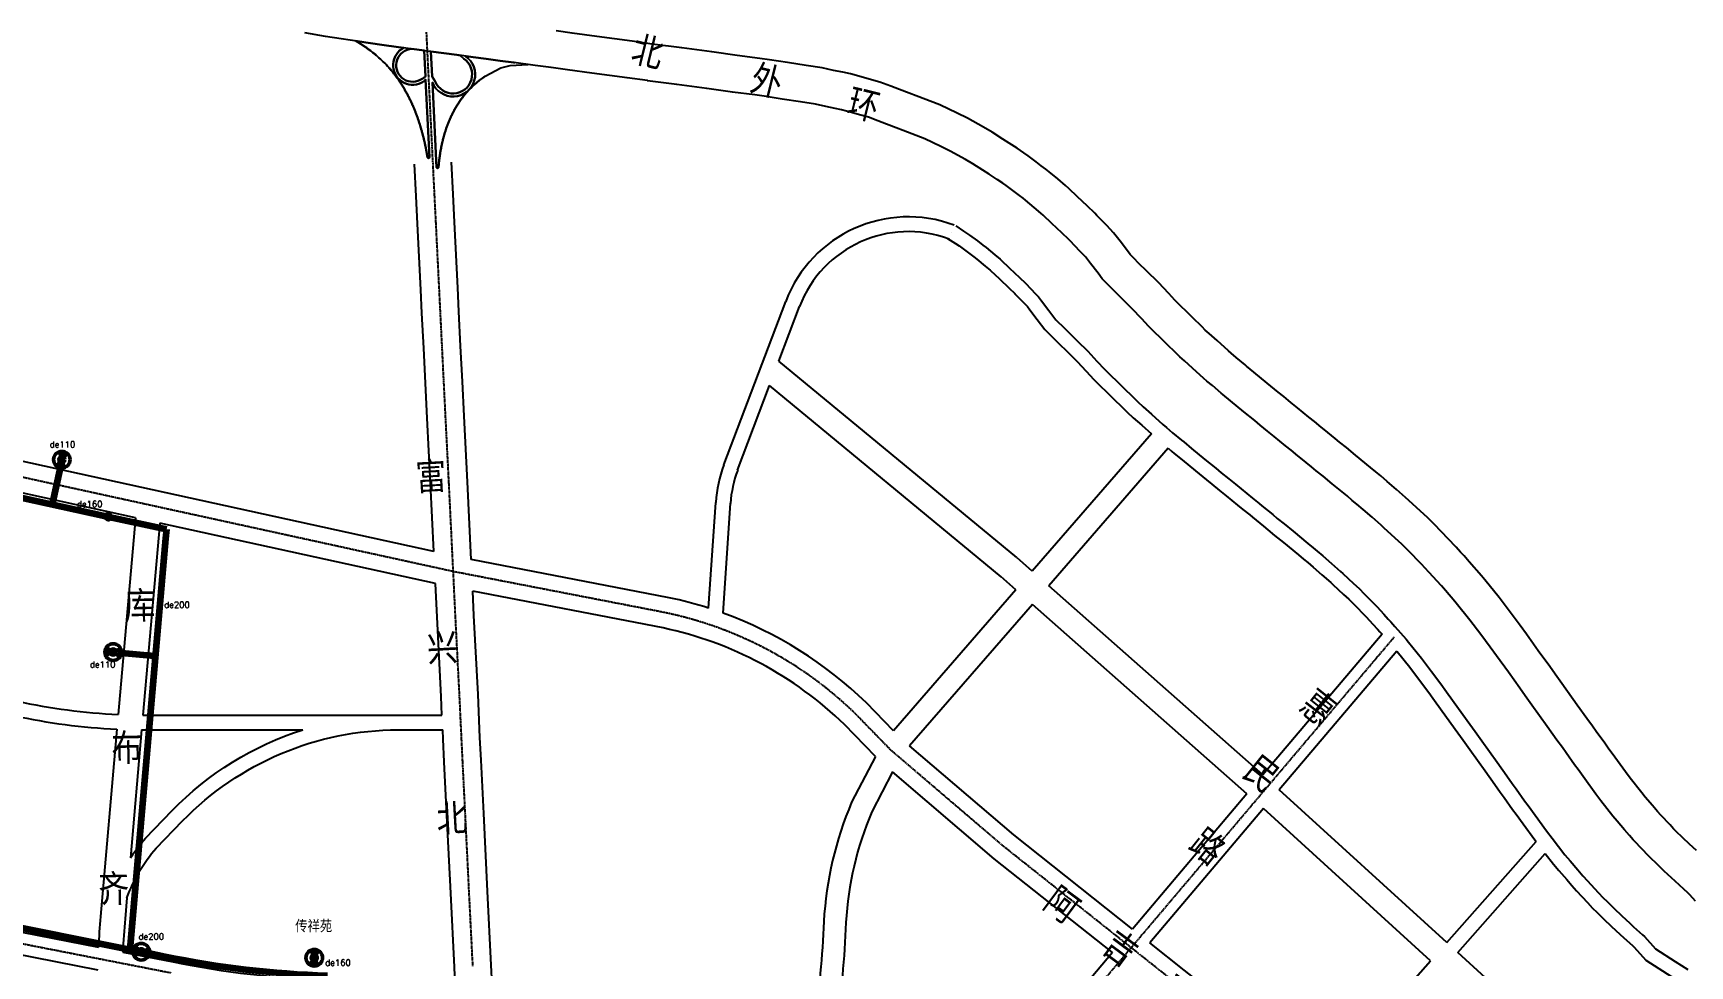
# Model space of a CAD drawing. Header units: millimetres. Extents: x 429861 to 37403537, y 4398138 to 8816131.
# Drawn here: x 442730 to 445420, y 4406975 to 4408490 of the extents above; entities that cross this region are included whole.
import ezdxf

# ---------------------------------------------------------------- set-up
doc = ezdxf.new("R2010")
doc.units = ezdxf.units.MM
doc.linetypes.add('CENTER', pattern=[2, 1.25, -0.25, 0.25, -0.25])
for name, color, linetype in [('中心线', 55, 'CENTER'), ('路名', 21, 'Continuous'), ('路网', 253, 'Continuous')]:
    doc.layers.add(name, color=color, linetype=linetype)
for name, color, linetype, lineweight in [('燃气周边建筑', 211, 'Continuous', 30), ('燃气标注(管)', 111, 'Continuous', 30), ('燃气标注(阀)', 2, 'Continuous', 30), ('燃气管(PE)', 5, 'Continuous', 100), ('燃气阀门(PE)', 6, 'Continuous', 50)]:
    doc.layers.add(name, color=color, linetype=linetype, lineweight=lineweight)
doc.styles.add('HZ', font='rs.shx', dxfattribs={"width": 0.8, "bigfont": 'hztxt.shx'})

# ---------------------------------------------------------------- blocks, each defined once
blk = doc.blocks.new('阀门PE')
at = {"layer": '燃气阀门(PE)'}
for p, q in [((-4.9, -2.8), (-4.9, 2.8)), ((-4.9, -2.8), (4.9, 2.8)), ((-4.9, 2.8), (4.9, -2.8)), ((4.9, 2.8), (4.9, -2.8))]:
    blk.add_line(p, q, dxfattribs=at)
for radius in [6.74, 2.47]:
    blk.add_circle((0, 0), radius, dxfattribs=at)

msp = doc.modelspace()

# ---------------------------------------------------------------- linework, layer by layer
at = {"layer": '中心线'}
for p, q in [((443379.6, 4408278.5), (443369.1, 4408491)), ((443382.2, 4408226.6), (443379.6, 4408278.5)), ((443384.5, 4408181.4), (443382.2, 4408226.6)), ((443389.8, 4408074.3), (443384.5, 4408181.4)), ((443391.7, 4408036.3), (443389.8, 4408074.3)), ((443394.5, 4407979.8), (443391.7, 4408036.3)), ((443397.3, 4407922.6), (443394.5, 4407979.8)), ((443400.1, 4407866.2), (443397.3, 4407922.6)), ((443405.5, 4407759.8), (443400.1, 4407866.2)), ((443412.5, 4407615.4), (442592.2, 4407794.9)), ((443412.5, 4407615.4), (442592.2, 4407794.9)), ((443412.5, 4407616.6), (443405.5, 4407759.8)), ((443416.1, 4407542.7), (443412.5, 4407616.6)), ((443758.2, 4407548.4), (443412.5, 4407615.4)), ((443422.7, 4407414.2), (443416.1, 4407542.7)), ((444940.2, 4407509.2), (444274.1, 4406722.8)), ((443426, 4407344.6), (443422.7, 4407414.2)), ((444123.4, 4407325.1), (444065.5, 4407384.6)), ((443427.8, 4407307.9), (443426, 4407344.6)), ((444306.8, 4407168.6), (444123.4, 4407325.1)), ((443432.1, 4407221.2), (443427.8, 4407307.9)), ((443438.3, 4407095.1), (443432.1, 4407221.2)), ((444583.8, 4406948.7), (444306.8, 4407168.6)), ((443444.3, 4406974.9), (443438.3, 4407095.1)), ((442459, 4407061.1), (442954.1, 4406964.2))]:
    msp.add_line(p, q, dxfattribs=at)
msp.add_arc((443628.5, 4406935), 626.9, 45.8073, 78.0633, dxfattribs=at)
at = {"layer": '燃气管(PE)'}
for p, q in [((442774.1, 4407784), (442761.2, 4407724.7)), ((442683.1, 4407741.7), (442848.6, 4407705.6)), ((442853.4, 4407704.5), (442946.8, 4407684.1)), ((442945.4, 4407669.2), (442887.4, 4407002)), ((442946.8, 4407684.1), (442945.4, 4407669.2)), ((442873.7, 4407483.6), (442927.5, 4407478.5)), ((442496.2, 4407080.1), (442892.8, 4407000.9)), ((442919.2, 4406995.7), (442944.3, 4406990.7))]:
    msp.add_line(p, q, dxfattribs=at)
msp.add_lwpolyline([(442848.6, 4407705.6), (442852.5, 4407701.6), (442854, 4407706.9)], close=True, dxfattribs=at)
msp.add_arc((443256.1, 4408510.5), 1551.5, 258.404, 268.2364, dxfattribs=at)
at = {"layer": '路名'}
msp.add_lwpolyline([(443464.4, 4408419.6), (443489.7, 4408433.1), (443504.9, 4408437.2), (443533.4, 4408438.6)], dxfattribs=at)
at = {"layer": '路网'}
for p, q in [((444221.7, 4408166.4), (444221.7, 4408166.4)), ((444221.7, 4408166.4), (444221.7, 4408166.4)), ((444221.7, 4408166.4), (444221.7, 4408166.4)), ((444221.7, 4408166.4), (444221.7, 4408166.4)), ((443851.8, 4407788.6), (443952.3, 4408054.1)), ((443941.1, 4407956.8), (443974.7, 4408045.6)), ((444327.6, 4407638), (443941.1, 4407956.8)), ((443874.2, 4407780.1), (443926.2, 4407917.3)), ((444302.1, 4407607.1), (443926.2, 4407917.3)), ((443827, 4407556), (443838.6, 4407727.8)), ((443850.5, 4407548), (443862.5, 4407726.2)), ((442896.5, 4407702.7), (442868.5, 4407383.5)), ((442935.9, 4407694.1), (442908.6, 4407382.5)), ((444352.3, 4407616.1), (444328.1, 4407637.5)), ((444326.1, 4407585.9), (444301.6, 4407607.5)), ((444727, 4407285.3), (444379.3, 4407592.3)), ((444701.1, 4407254.8), (444353, 4407562.1)), ((444920.5, 4407513.8), (444727, 4407285.3)), ((444944.3, 4407486.2), (444753.7, 4407261.1)), ((442913.7, 4407382.5), (443394.2, 4407382.5)), ((442866.4, 4407359.6), (442839.8, 4407055.4)), ((442906.5, 4407358.5), (442888.3, 4407150.5)), ((443323, 4407358.5), (443395.3, 4407358.5)), ((445025.5, 4407013.3), (444753.7, 4407261.1)), ((444701.1, 4407254.8), (444515.1, 4407035.1)), ((444727.8, 4407230.6), (444543.3, 4407012.7)), ((444999, 4406983.4), (444727.8, 4407230.6)), ((445025.5, 4407013.3), (445170.6, 4407177.1)), ((445043.3, 4406997.1), (445185.5, 4407157.7)), ((442882.6, 4407085.8), (442879.6, 4407051.9)), ((444482.7, 4406997), (444267.2, 4406742.5)), ((445291.5, 4406770.9), (445043.3, 4406997.1)), ((444826.9, 4406789.1), (444999, 4406983.4))]:
    msp.add_line(p, q, dxfattribs=at)
at = {"layer": '路网', "ltscale": 3, "flags": 128}
for points in [[(445429.5, 4407080.2), (445420.1, 4407090.5), (445417.1, 4407093.8), (445410.6, 4407099.7), (445396.4, 4407112.7), (445390.3, 4407118.2), (445378.3, 4407129.2), (445366.9, 4407140.4), (445355.8, 4407151.2), (445351, 4407155.9), (445344.2, 4407163.2), (445328.3, 4407180.1), (445322.4, 4407186.9), (445314.3, 4407196.3), (445302.1, 4407210.5), (445295.3, 4407218.6), (445275.9, 4407243.4), (445267.7, 4407254.2), (445249.7, 4407278.7), (445238.7, 4407294, -0.000244), (445238.7, 4407294), (445233.2, 4407301.7), (445219.3, 4407321), (445213.2, 4407329.6), (445204.4, 4407341.9), (445188.7, 4407363.9), (445163.8, 4407398.8), (445153, 4407413.9), (445144.1, 4407426.3), (445125.6, 4407451.9), (445106.4, 4407478.5), (445096.2, 4407492.6), (445080.7, 4407513.3, -0.000086), (445080.7, 4407513.3), (445063.2, 4407536.6), (445040.9, 4407564), (445035.9, 4407570), (445016.8, 4407592), (445009.3, 4407600.6), (445004.1, 4407606.3), (444996.6, 4407614.3), (444984.6, 4407627.3), (444962.8, 4407649.5), (444952.6, 4407659.8), (444942, 4407669.6), (444923.6, 4407686.5), (444919.1, 4407690.5), (444904.2, 4407703.5), (444889.7, 4407716.3), (444879.7, 4407724.8), (444872.2, 4407731), (444863.6, 4407738.2), (444839.4, 4407758.1), (444824.7, 4407770.2), (444813.7, 4407779.2), (444806.2, 4407785.3), (444788.7, 4407799.6), (444784, 4407803.4), (444772.8, 4407812.5), (444763.9, 4407819.7), (444745.3, 4407834.8), (444734.7, 4407843.4), (444722.8, 4407853.1, -0.000111), (444722.8, 4407853.1), (444713.8, 4407860.5), (444696.1, 4407875), (444674.5, 4407892.7), (444662.2, 4407902.7), (444659.4, 4407905.1), (444645, 4407917.3), (444636.2, 4407924.7), (444631.2, 4407929.1), (444612.7, 4407945.6), (444599.5, 4407957.3), (444592.2, 4407964), (444586.3, 4407969.8), (444570.5, 4407985.3), (444541.3, 4408014), (444530.4, 4408025.6), (444514.3, 4408042.7), (444495.8, 4408061.1), (444483.6, 4408073.3), (444475.2, 4408081.6), (444466.3, 4408090.4), (444459.3, 4408099.6), (444447.3, 4408115.3), (444439, 4408126.2), (444430, 4408135.6), (444414.1, 4408152.3), (444412, 4408154.5), (444400.5, 4408165.4), (444384.6, 4408180.5), (444370.4, 4408194), (444366.7, 4408197.5), (444355.6, 4408206.7), (444341.7, 4408218.3), (444337.7, 4408221.6), (444331.6, 4408226), (444323, 4408232.4), (444310.3, 4408241.9), (444304.6, 4408246.1), (444295.4, 4408252.1), (444282.6, 4408260.4), (444272.2, 4408267.1), (444256.3, 4408277.4), (444244.1, 4408284.2), (444219.3, 4408298.1), (444204.2, 4408305.5), (444178.4, 4408318.1), (444143, 4408331.5), (444131.5, 4408335.9), (444115.7, 4408341.9), (444101.6, 4408347.2), (444086.6, 4408352.9), (444071.9, 4408356.9), (444059.1, 4408360.5), (444043, 4408364.9), (444032.3, 4408367.2), (444017.5, 4408370.4), (444000.4, 4408374.1), (443976.3, 4408377.9), (443946.4, 4408382.5), (443917.1, 4408387), (443901.9, 4408389.1), (443865.6, 4408393.9, -0.000049), (443865.6, 4408393.9), (443824.2, 4408399.4, -0.00024), (443824.2, 4408399.4), (443775.4, 4408405.9), (443727.7, 4408412.3, -0.000152), (443727.6, 4408412.4), (443695.1, 4408416.7), (443637.6, 4408424.6), (443597.7, 4408430), (443571.5, 4408433.5), (443545.4, 4408437), (443510.9, 4408441.6), (443488.8, 4408444.5), (443465.9, 4408447.6, -0.000073), (443465.9, 4408447.6), (443444.6, 4408450.5), (443418.2, 4408454.1), (443367.1, 4408461), (443331.5, 4408465.8), (443304.1, 4408469.6), (443270.5, 4408474.4), (443205.3, 4408484.2), (443171.5, 4408490.1)], [(445430.8, 4407162.6), (445419.5, 4407172.8), (445408.8, 4407183.3), (445397.7, 4407194.2), (445393.9, 4407197.9), (445388, 4407204.2), (445372.9, 4407220.2), (445367.8, 4407226.1), (445359.7, 4407235.5), (445347.8, 4407249.4), (445342, 4407256.3), (445323.5, 4407280), (445315.8, 4407290.2), (445298.2, 4407314), (445287.4, 4407329), (445282, 4407336.6), (445268.1, 4407356), (445262, 4407364.5), (445253.2, 4407376.8), (445237.5, 4407398.8), (445212.6, 4407433.7), (445201.8, 4407448.8), (445192.8, 4407461.4, 0.000247), (445192.7, 4407461.4), (445174.2, 4407487), (445155, 4407513.7), (445144.6, 4407528.1), (445128.7, 4407549.3), (445110.5, 4407573.5), (445087.3, 4407601.9), (445081.8, 4407608.7), (445062, 4407631.4), (445054, 4407640.7), (445048.1, 4407647), (445040.7, 4407655), (445028, 4407668.7), (445005.5, 4407691.6), (444994.3, 4407703), (444982.7, 4407713.7), (444963.9, 4407731), (444958.8, 4407735.5), (444943.8, 4407748.7), (444929, 4407761.6), (444918.3, 4407770.7), (444910.4, 4407777.3), (444901.8, 4407784.4), (444877.6, 4407804.4), (444862.6, 4407816.7), (444851.6, 4407825.7), (444844.2, 4407831.7), (444826.6, 4407846.1), (444821.8, 4407850), (444810.6, 4407859.1), (444801.7, 4407866.3), (444783.1, 4407881.4), (444772.6, 4407889.9), (444760.8, 4407899.5), (444751.8, 4407906.9), (444734.1, 4407921.4), (444712.5, 4407939.1), (444700.6, 4407948.9), (444698, 4407951), (444683.7, 4407963.1), (444675.5, 4407970.1), (444671.1, 4407974), (444652.6, 4407990.5), (444639.7, 4408001.9), (444633.5, 4408007.5), (444628.3, 4408012.6), (444612.5, 4408028.1), (444584.2, 4408056), (444574.1, 4408066.7), (444557.3, 4408084.5), (444538.1, 4408103.6), (444525.8, 4408115.8), (444517.5, 4408124.1), (444511.6, 4408130), (444507, 4408136), (444495.1, 4408151.7), (444484.7, 4408165.3), (444473.4, 4408177.1), (444457.5, 4408193.7), (444454.4, 4408197), (444441.8, 4408208.9), (444425.9, 4408224), (444411.7, 4408237.5), (444406.6, 4408242.3), (444394, 4408252.8), (444380, 4408264.4), (444374.6, 4408268.9), (444367.2, 4408274.3), (444358.9, 4408280.5), (444346.1, 4408290.1), (444338.9, 4408295.4), (444328, 4408302.5), (444315.2, 4408310.8), (444304.8, 4408317.5), (444287.3, 4408328.8), (444273.4, 4408336.6), (444247.2, 4408351.3), (444230.6, 4408359.4), (444202.3, 4408373.2), (444164.3, 4408387.6), (444152.8, 4408392), (444136.9, 4408398), (444122.9, 4408403.3), (444105.3, 4408410), (444087.9, 4408414.8), (444075, 4408418.3, 0.000191), (444075, 4408418.3), (444057.2, 4408423.2), (444044.9, 4408425.9), (444030.1, 4408429.1), (444011.4, 4408433.1), (443985.6, 4408437.2), (443955.4, 4408441.8), (443925.8, 4408446.3), (443910, 4408448.5), (443873.6, 4408453.4), (443832.1, 4408458.9), (443783.4, 4408465.4), (443735.6, 4408471.8), (443703.2, 4408476.2), (443645.6, 4408484), (443605.7, 4408489.4, 0.000028), (443605.7, 4408489.4), (443579.5, 4408493)]]:
    msp.add_lwpolyline(points, format="xyb", dxfattribs=at)
at = {"layer": '路网', "flags": 128}
for points in [[(443253.6, 4408476.9), (443270.5, 4408474.4), (443304.1, 4408469.6), (443331.5, 4408465.8), (443332.4, 4408465.7, 1.000563), (443360.5, 4408408.9, 0.184149), (443367.4, 4408414.1), (443373.7, 4408288.1, -0.942664), (443370.7, 4408287.8), (443370.3, 4408290.1), (443370.1, 4408291.1), (443369.9, 4408292.1), (443369.8, 4408293.1), (443369.6, 4408294.1), (443369.4, 4408295), (443369.2, 4408296), (443369.1, 4408297), (443368.9, 4408298), (443368.7, 4408299), (443368.5, 4408300), (443368.3, 4408301), (443368.1, 4408301.9), (443367.9, 4408302.9), (443367.7, 4408303.9), (443367.5, 4408304.9), (443367.3, 4408305.9), (443367.1, 4408306.9), (443366.9, 4408307.8), (443366.7, 4408308.8), (443366.5, 4408309.8), (443366.3, 4408310.8), (443366.1, 4408311.8), (443365.8, 4408312.7), (443365.6, 4408313.7), (443365.4, 4408314.7), (443365.2, 4408315.7), (443364.9, 4408316.6), (443364.7, 4408317.6), (443364.5, 4408318.6), (443364.2, 4408319.6), (443364, 4408320.5), (443363.8, 4408321.5), (443363.5, 4408322.5), (443363.3, 4408323.5), (443363, 4408324.4), (443362.8, 4408325.4), (443362.5, 4408326.4), (443362.2, 4408327.4), (443362, 4408328.3), (443361.7, 4408329.3), (443361.5, 4408330.3), (443361.2, 4408331.2), (443360.9, 4408332.2), (443360.6, 4408333.2), (443360.4, 4408334.1), (443360.1, 4408335.1), (443359.8, 4408336), (443359.5, 4408337), (443359.2, 4408338), (443358.9, 4408338.9), (443358.6, 4408339.9), (443358.3, 4408340.8), (443358, 4408341.8), (443357.7, 4408342.8), (443357.4, 4408343.7), (443357.1, 4408344.7), (443356.8, 4408345.6), (443356.5, 4408346.6), (443356.2, 4408347.5), (443355.9, 4408348.5), (443355.5, 4408349.4), (443355.2, 4408350.4), (443354.9, 4408351.3), (443354.5, 4408352.3), (443354.2, 4408353.2), (443353.9, 4408354.2), (443353.5, 4408355.1), (443353.2, 4408356.1), (443352.8, 4408357), (443352.5, 4408357.9), (443352.1, 4408358.9), (443351.8, 4408359.8), (443351.4, 4408360.8), (443351, 4408361.7), (443350.7, 4408362.6), (443350.3, 4408363.6), (443349.9, 4408364.5), (443349.5, 4408365.4), (443349.2, 4408366.3), (443348.8, 4408367.3), (443348.4, 4408368.2), (443348, 4408369.1), (443347.6, 4408370), (443347.2, 4408371), (443346.8, 4408371.9), (443346.4, 4408372.8), (443346, 4408373.7), (443345.6, 4408374.6), (443345.2, 4408375.6), (443344.7, 4408376.5), (443344.3, 4408377.4), (443343.9, 4408378.3), (443343.5, 4408379.2), (443343, 4408380.1), (443342.6, 4408381), (443342.2, 4408381.9), (443341.7, 4408382.8), (443341.3, 4408383.7), (443340.8, 4408384.6), (443340.4, 4408385.5), (443339.9, 4408386.4), (443339.4, 4408387.3), (443339, 4408388.2), (443338.5, 4408389.1), (443338, 4408390), (443337.6, 4408390.9), (443337.1, 4408391.7), (443336.6, 4408392.6), (443336.1, 4408393.5), (443335.6, 4408394.4), (443335.1, 4408395.3), (443334.6, 4408396.1), (443334.1, 4408397), (443333.6, 4408397.9), (443333.1, 4408398.7), (443332.6, 4408399.6), (443332.1, 4408400.5), (443331.6, 4408401.3), (443331.1, 4408402.2), (443330.5, 4408403.1), (443330, 4408403.9), (443329.5, 4408404.8), (443328.9, 4408405.6), (443328.4, 4408406.5), (443327.9, 4408407.3), (443327.3, 4408408.1), (443326.8, 4408409), (443326.2, 4408409.8), (443325.6, 4408410.7), (443325.1, 4408411.5), (443324.5, 4408412.3), (443323.9, 4408413.2), (443323.4, 4408414), (443322.8, 4408414.8), (443322.2, 4408415.6), (443321.6, 4408416.4), (443321, 4408417.3), (443320.4, 4408418.1), (443319.8, 4408418.9), (443319.2, 4408419.7), (443318.6, 4408420.5), (443318, 4408421.3), (443317.4, 4408422.1), (443316.8, 4408422.9), (443316.2, 4408423.7), (443315.6, 4408424.5), (443314.9, 4408425.3), (443314.3, 4408426), (443313.7, 4408426.8), (443313, 4408427.6), (443312.4, 4408428.4), (443311.7, 4408429.1), (443311.1, 4408429.9), (443310.4, 4408430.7), (443309.8, 4408431.4), (443309.1, 4408432.2), (443308.5, 4408433), (443307.8, 4408433.7, 0.032132), (443289.4, 4408451.8), (443288.6, 4408452.5), (443287.9, 4408453.1), (443287.1, 4408453.8), (443286.3, 4408454.4), (443285.5, 4408455.1), (443284.8, 4408455.7), (443284, 4408456.3), (443283.2, 4408457), (443282.4, 4408457.6), (443281.6, 4408458.2), (443280.8, 4408458.8), (443280, 4408459.5), (443279.2, 4408460.1), (443278.4, 4408460.7), (443277.6, 4408461.3), (443276.8, 4408461.9), (443276, 4408462.5), (443275.2, 4408463.1), (443274.4, 4408463.7), (443273.6, 4408464.2), (443272.7, 4408464.8), (443271.9, 4408465.4), (443271.1, 4408466), (443270.3, 4408466.5), (443269.4, 4408467.1), (443268.6, 4408467.7), (443267.8, 4408468.2), (443266.9, 4408468.8), (443266.1, 4408469.3), (443265.2, 4408469.9), (443264.4, 4408470.4), (443263.5, 4408471), (443262.7, 4408471.5), (443261.8, 4408472), (443261, 4408472.6), (443260.1, 4408473.1), (443259.3, 4408473.6), (443258.4, 4408474.1), (443257.6, 4408474.7), (443256.7, 4408475.2), (443255.8, 4408475.7), (443255, 4408476.2), (443254.1, 4408476.7), (443253.6, 4408476.9)], [(443345.4, 4408463.9, 1.248192), (443358.7, 4408413.6, 0.122492), (443367.2, 4408419.3), (443365.1, 4408461.3), (443345.4, 4408463.9)], [(443429.6, 4408448), (443423.5, 4408453.3), (443418.2, 4408454.1), (443376.2, 4408459.8), (443378.2, 4408419.2), (443383.3, 4408411.2, 1.354895), (443429.6, 4408448)], [(443430.9, 4408389.4), (443430.4, 4408388.8), (443429.8, 4408388), (443429.1, 4408387.2), (443428.5, 4408386.4), (443427.9, 4408385.7), (443427.3, 4408384.9), (443426.7, 4408384), (443426.1, 4408383.2), (443425.5, 4408382.4), (443424.9, 4408381.6), (443424.3, 4408380.8), (443423.7, 4408380), (443423.2, 4408379.1), (443422.6, 4408378.3), (443422, 4408377.5), (443421.5, 4408376.6), (443420.9, 4408375.8), (443420.4, 4408374.9), (443419.8, 4408374.1), (443419.3, 4408373.2), (443418.8, 4408372.4), (443418.2, 4408371.5), (443417.7, 4408370.7), (443417.2, 4408369.8), (443416.7, 4408368.9), (443416.2, 4408368.1), (443415.7, 4408367.2), (443415.2, 4408366.3), (443414.7, 4408365.4), (443414.2, 4408364.6), (443413.7, 4408363.7), (443413.2, 4408362.8), (443412.8, 4408361.9), (443412.3, 4408361), (443411.8, 4408360.1), (443411.4, 4408359.2), (443410.9, 4408358.3), (443410.5, 4408357.4), (443410, 4408356.5), (443409.6, 4408355.6), (443409.2, 4408354.7), (443408.7, 4408353.8), (443408.3, 4408352.9), (443407.9, 4408351.9), (443407.5, 4408351), (443407.1, 4408350.1), (443406.7, 4408349.2), (443406.3, 4408348.3), (443405.9, 4408347.3), (443405.5, 4408346.4), (443405.1, 4408345.5), (443404.7, 4408344.5), (443404.4, 4408343.6), (443404, 4408342.7), (443403.6, 4408341.7), (443403.3, 4408340.8), (443402.9, 4408339.8), (443402.6, 4408338.9), (443402.2, 4408337.9), (443401.9, 4408337), (443401.6, 4408336.1), (443401.2, 4408335.1), (443400.9, 4408334.2), (443400.6, 4408333.2), (443400.3, 4408332.2), (443400, 4408331.3), (443399.7, 4408330.3), (443399.3, 4408329.4), (443399, 4408328.4), (443398.8, 4408327.4), (443398.5, 4408326.5), (443398.2, 4408325.5), (443397.9, 4408324.6), (443397.6, 4408323.6), (443397.3, 4408322.6), (443397.1, 4408321.7), (443396.8, 4408320.7), (443396.6, 4408319.7), (443396.3, 4408318.7), (443396, 4408317.8), (443395.8, 4408316.8), (443395.6, 4408315.8), (443395.3, 4408314.8), (443395.1, 4408313.9), (443394.9, 4408312.9), (443394.6, 4408311.9), (443394.4, 4408310.9), (443394.2, 4408309.9), (443394, 4408309), (443393.8, 4408308), (443393.6, 4408307), (443393.3, 4408306), (443393.1, 4408305), (443393, 4408304), (443392.8, 4408303.1), (443392.6, 4408302.1), (443392.4, 4408301.1), (443392.2, 4408300.1), (443392, 4408299.1), (443391.9, 4408298.1), (443391.7, 4408297.1), (443391.5, 4408296.1), (443391.4, 4408295.1), (443391.2, 4408294.1), (443391, 4408293.2), (443390.9, 4408292.2), (443390.7, 4408291.2), (443390.6, 4408290.2), (443390.5, 4408289.2), (443390.3, 4408288.2), (443390.2, 4408287.2), (443390.1, 4408286.2), (443389.9, 4408285.2), (443389.8, 4408284.2), (443389.7, 4408283.2), (443389.6, 4408282.2), (443389.4, 4408281.2), (443389.3, 4408280.2), (443389.2, 4408279.2), (443389.1, 4408278.2), (443389, 4408277.2), (443388.9, 4408276.2), (443388.8, 4408275.2), (443388.7, 4408274.2), (443388.6, 4408273.2), (443388.5, 4408272.2), (443388.5, 4408271.6, -0.93474), (443385.5, 4408271.6), (443378.7, 4408409.4, 1.354895), (443432.4, 4408452.1, 0.000128), (443465.9, 4408447.6), (443488.8, 4408444.5), (443510.9, 4408441.6), (443512.5, 4408441.4)], [(443464.4, 4408419.6, 0.075037), (443430.9, 4408389.4)], [(443827, 4407556, 0.025356), (443763.1, 4407572.9), (443441.6, 4407635.2)], [(444098.1, 4407315.3), (444047.8, 4407366.9, 0.141449), (443753.2, 4407523.9), (443444.1, 4407583.8)], [(444127.3, 4407357), (444083.2, 4407402.2, 0.106479), (443850.5, 4407548)], [(442882.6, 4407085.8, -0.090613), (442930.3, 4407166.6), (442973.1, 4407210.6, -0.20263), (443323, 4407358.5), (443395.3, 4407358.5)], [(442888.3, 4407150.5, -0.035592), (442912.7, 4407182.8), (442955.9, 4407227.3, -0.1237), (443168.1, 4407358.5, -0.1237)], [(444098.1, 4407315.3), (444059.3, 4407240.9, 0.086715), (444014.1, 4407047.5, -0.022115), (443999.1, 4406879.6)], [(444125.6, 4407290.3), (444091.9, 4407225.5, 0.085981), (444050.1, 4407045.7, -0.022159), (444034.7, 4406874.2), (444033.1, 4406864.7)]]:
    msp.add_lwpolyline(points, format="xyb", dxfattribs=at)
for points in [[(443253.6, 4408476.9), (443254.1, 4408476.7), (443255, 4408476.2), (443255.8, 4408475.7), (443256.7, 4408475.2), (443257.6, 4408474.7), (443258.4, 4408474.1), (443259.3, 4408473.6), (443260.1, 4408473.1), (443261, 4408472.6), (443261.8, 4408472), (443262.7, 4408471.5), (443263.5, 4408471), (443264.4, 4408470.4), (443265.2, 4408469.9), (443266.1, 4408469.3), (443266.9, 4408468.8), (443267.8, 4408468.2), (443268.6, 4408467.7), (443269.4, 4408467.1), (443270.3, 4408466.5), (443271.1, 4408466), (443271.9, 4408465.4), (443272.7, 4408464.8), (443273.6, 4408464.2), (443274.4, 4408463.7), (443275.2, 4408463.1), (443276, 4408462.5), (443276.8, 4408461.9), (443277.6, 4408461.3), (443278.4, 4408460.7), (443279.2, 4408460.1), (443280, 4408459.5), (443280.8, 4408458.8), (443281.6, 4408458.2), (443282.4, 4408457.6), (443283.2, 4408457), (443284, 4408456.3), (443284.8, 4408455.7), (443285.5, 4408455.1), (443286.3, 4408454.4), (443287.1, 4408453.8), (443287.9, 4408453.1), (443288.6, 4408452.5), (443289.4, 4408451.8, -0.032132), (443307.8, 4408433.7), (443308.5, 4408433), (443309.1, 4408432.2), (443309.8, 4408431.4), (443310.4, 4408430.7), (443311.1, 4408429.9), (443311.7, 4408429.1), (443312.4, 4408428.4), (443313, 4408427.6), (443313.7, 4408426.8), (443314.3, 4408426), (443314.9, 4408425.3), (443315.6, 4408424.5), (443316.2, 4408423.7), (443316.8, 4408422.9), (443317.4, 4408422.1), (443318, 4408421.3), (443318.6, 4408420.5), (443319.2, 4408419.7), (443319.8, 4408418.9), (443320.4, 4408418.1), (443321, 4408417.3), (443321.6, 4408416.4), (443322.2, 4408415.6), (443322.8, 4408414.8), (443323.4, 4408414), (443323.9, 4408413.2), (443324.5, 4408412.3), (443325.1, 4408411.5), (443325.6, 4408410.7), (443326.2, 4408409.8), (443326.8, 4408409), (443327.3, 4408408.1), (443327.9, 4408407.3), (443328.4, 4408406.5), (443328.9, 4408405.6), (443329.5, 4408404.8), (443330, 4408403.9), (443330.5, 4408403.1), (443331.1, 4408402.2), (443331.6, 4408401.3), (443332.1, 4408400.5), (443332.6, 4408399.6), (443333.1, 4408398.7), (443333.6, 4408397.9), (443334.1, 4408397), (443334.6, 4408396.1), (443335.1, 4408395.3), (443335.6, 4408394.4), (443336.1, 4408393.5), (443336.6, 4408392.6), (443337.1, 4408391.7), (443337.6, 4408390.9), (443338, 4408390), (443338.5, 4408389.1), (443339, 4408388.2), (443339.4, 4408387.3), (443339.9, 4408386.4), (443340.4, 4408385.5), (443340.8, 4408384.6), (443341.3, 4408383.7), (443341.7, 4408382.8), (443342.2, 4408381.9), (443342.6, 4408381), (443343, 4408380.1), (443343.5, 4408379.2), (443343.9, 4408378.3), (443344.3, 4408377.4), (443344.7, 4408376.5), (443345.2, 4408375.6), (443345.6, 4408374.6), (443346, 4408373.7), (443346.4, 4408372.8), (443346.8, 4408371.9), (443347.2, 4408371), (443347.6, 4408370), (443348, 4408369.1), (443348.4, 4408368.2), (443348.8, 4408367.3), (443349.2, 4408366.3), (443349.5, 4408365.4), (443349.9, 4408364.5), (443350.3, 4408363.6), (443350.7, 4408362.6), (443351, 4408361.7), (443351.4, 4408360.8), (443351.8, 4408359.8), (443352.1, 4408358.9), (443352.5, 4408357.9), (443352.8, 4408357), (443353.2, 4408356.1), (443353.5, 4408355.1), (443353.9, 4408354.2), (443354.2, 4408353.2), (443354.5, 4408352.3), (443354.9, 4408351.3), (443355.2, 4408350.4), (443355.5, 4408349.4), (443355.9, 4408348.5), (443356.2, 4408347.5), (443356.5, 4408346.6), (443356.8, 4408345.6), (443357.1, 4408344.7), (443357.4, 4408343.7), (443357.7, 4408342.8), (443358, 4408341.8), (443358.3, 4408340.8), (443358.6, 4408339.9), (443358.9, 4408338.9), (443359.2, 4408338), (443359.5, 4408337), (443359.8, 4408336), (443360.1, 4408335.1), (443360.4, 4408334.1), (443360.6, 4408333.2), (443360.9, 4408332.2), (443361.2, 4408331.2), (443361.5, 4408330.3), (443361.7, 4408329.3), (443362, 4408328.3), (443362.2, 4408327.4), (443362.5, 4408326.4), (443362.8, 4408325.4), (443363, 4408324.4), (443363.3, 4408323.5), (443363.5, 4408322.5), (443363.8, 4408321.5), (443364, 4408320.5), (443364.2, 4408319.6), (443364.5, 4408318.6), (443364.7, 4408317.6), (443364.9, 4408316.6), (443365.2, 4408315.7), (443365.4, 4408314.7), (443365.6, 4408313.7), (443365.8, 4408312.7), (443366.1, 4408311.8), (443366.3, 4408310.8), (443366.5, 4408309.8), (443366.7, 4408308.8), (443366.9, 4408307.8), (443367.1, 4408306.9), (443367.3, 4408305.9), (443367.5, 4408304.9), (443367.7, 4408303.9), (443367.9, 4408302.9), (443368.1, 4408301.9), (443368.3, 4408301), (443368.5, 4408300), (443368.7, 4408299), (443368.9, 4408298), (443369.1, 4408297), (443369.2, 4408296), (443369.4, 4408295), (443369.6, 4408294.1), (443369.8, 4408293.1), (443369.9, 4408292.1), (443370.1, 4408291.1), (443370.3, 4408290.1), (443370.7, 4408287.8, 0.942664), (443373.7, 4408288.1), (443367.4, 4408414.1, -0.184149), (443360.5, 4408408.9, -1.000563), (443332.4, 4408465.7), (443331.5, 4408465.8), (443304.1, 4408469.6), (443270.5, 4408474.4), (443253.6, 4408476.9), (443270.5, 4408474.4), (443304.1, 4408469.6), (443331.5, 4408465.8), (443332.4, 4408465.7, 1.000563), (443360.5, 4408408.9, 0.184149), (443367.4, 4408414.1), (443373.7, 4408288.1, -0.942664), (443370.7, 4408287.8), (443370.3, 4408290.1), (443370.1, 4408291.1), (443369.9, 4408292.1), (443369.8, 4408293.1), (443369.6, 4408294.1), (443369.4, 4408295), (443369.2, 4408296), (443369.1, 4408297), (443368.9, 4408298), (443368.7, 4408299), (443368.5, 4408300), (443368.3, 4408301), (443368.1, 4408301.9), (443367.9, 4408302.9), (443367.7, 4408303.9), (443367.5, 4408304.9), (443367.3, 4408305.9), (443367.1, 4408306.9), (443366.9, 4408307.8), (443366.7, 4408308.8), (443366.5, 4408309.8), (443366.3, 4408310.8), (443366.1, 4408311.8), (443365.8, 4408312.7), (443365.6, 4408313.7), (443365.4, 4408314.7), (443365.2, 4408315.7), (443364.9, 4408316.6), (443364.7, 4408317.6), (443364.5, 4408318.6), (443364.2, 4408319.6), (443364, 4408320.5), (443363.8, 4408321.5), (443363.5, 4408322.5), (443363.3, 4408323.5), (443363, 4408324.4), (443362.8, 4408325.4), (443362.5, 4408326.4), (443362.2, 4408327.4), (443362, 4408328.3), (443361.7, 4408329.3), (443361.5, 4408330.3), (443361.2, 4408331.2), (443360.9, 4408332.2), (443360.6, 4408333.2), (443360.4, 4408334.1), (443360.1, 4408335.1), (443359.8, 4408336), (443359.5, 4408337), (443359.2, 4408338), (443358.9, 4408338.9), (443358.6, 4408339.9), (443358.3, 4408340.8), (443358, 4408341.8), (443357.7, 4408342.8), (443357.4, 4408343.7), (443357.1, 4408344.7), (443356.8, 4408345.6), (443356.5, 4408346.6), (443356.2, 4408347.5), (443355.9, 4408348.5), (443355.5, 4408349.4), (443355.2, 4408350.4), (443354.9, 4408351.3), (443354.5, 4408352.3), (443354.2, 4408353.2), (443353.9, 4408354.2), (443353.5, 4408355.1), (443353.2, 4408356.1), (443352.8, 4408357), (443352.5, 4408357.9), (443352.1, 4408358.9), (443351.8, 4408359.8), (443351.4, 4408360.8), (443351, 4408361.7), (443350.7, 4408362.6), (443350.3, 4408363.6), (443349.9, 4408364.5), (443349.5, 4408365.4), (443349.2, 4408366.3), (443348.8, 4408367.3), (443348.4, 4408368.2), (443348, 4408369.1), (443347.6, 4408370), (443347.2, 4408371), (443346.8, 4408371.9), (443346.4, 4408372.8), (443346, 4408373.7), (443345.6, 4408374.6), (443345.2, 4408375.6), (443344.7, 4408376.5), (443344.3, 4408377.4), (443343.9, 4408378.3), (443343.5, 4408379.2), (443343, 4408380.1), (443342.6, 4408381), (443342.2, 4408381.9), (443341.7, 4408382.8), (443341.3, 4408383.7), (443340.8, 4408384.6), (443340.4, 4408385.5), (443339.9, 4408386.4), (443339.4, 4408387.3), (443339, 4408388.2), (443338.5, 4408389.1), (443338, 4408390), (443337.6, 4408390.9), (443337.1, 4408391.7), (443336.6, 4408392.6), (443336.1, 4408393.5), (443335.6, 4408394.4), (443335.1, 4408395.3), (443334.6, 4408396.1), (443334.1, 4408397), (443333.6, 4408397.9), (443333.1, 4408398.7), (443332.6, 4408399.6), (443332.1, 4408400.5), (443331.6, 4408401.3), (443331.1, 4408402.2), (443330.5, 4408403.1), (443330, 4408403.9), (443329.5, 4408404.8), (443328.9, 4408405.6), (443328.4, 4408406.5), (443327.9, 4408407.3), (443327.3, 4408408.1), (443326.8, 4408409), (443326.2, 4408409.8), (443325.6, 4408410.7), (443325.1, 4408411.5), (443324.5, 4408412.3), (443323.9, 4408413.2), (443323.4, 4408414), (443322.8, 4408414.8), (443322.2, 4408415.6), (443321.6, 4408416.4), (443321, 4408417.3), (443320.4, 4408418.1), (443319.8, 4408418.9), (443319.2, 4408419.7), (443318.6, 4408420.5), (443318, 4408421.3), (443317.4, 4408422.1), (443316.8, 4408422.9), (443316.2, 4408423.7), (443315.6, 4408424.5), (443314.9, 4408425.3), (443314.3, 4408426), (443313.7, 4408426.8), (443313, 4408427.6), (443312.4, 4408428.4), (443311.7, 4408429.1), (443311.1, 4408429.9), (443310.4, 4408430.7), (443309.8, 4408431.4), (443309.1, 4408432.2), (443308.5, 4408433), (443307.8, 4408433.7, 0.032132), (443289.4, 4408451.8), (443288.6, 4408452.5), (443287.9, 4408453.1), (443287.1, 4408453.8), (443286.3, 4408454.4), (443285.5, 4408455.1), (443284.8, 4408455.7), (443284, 4408456.3), (443283.2, 4408457), (443282.4, 4408457.6), (443281.6, 4408458.2), (443280.8, 4408458.8), (443280, 4408459.5), (443279.2, 4408460.1), (443278.4, 4408460.7), (443277.6, 4408461.3), (443276.8, 4408461.9), (443276, 4408462.5), (443275.2, 4408463.1), (443274.4, 4408463.7), (443273.6, 4408464.2), (443272.7, 4408464.8), (443271.9, 4408465.4), (443271.1, 4408466), (443270.3, 4408466.5), (443269.4, 4408467.1), (443268.6, 4408467.7), (443267.8, 4408468.2), (443266.9, 4408468.8), (443266.1, 4408469.3), (443265.2, 4408469.9), (443264.4, 4408470.4), (443263.5, 4408471), (443262.7, 4408471.5), (443261.8, 4408472), (443261, 4408472.6), (443260.1, 4408473.1), (443259.3, 4408473.6), (443258.4, 4408474.1), (443257.6, 4408474.7), (443256.7, 4408475.2), (443255.8, 4408475.7), (443255, 4408476.2), (443254.1, 4408476.7)], [(443345.4, 4408463.9), (443365.1, 4408461.3), (443367.2, 4408419.3, -0.122492), (443358.7, 4408413.6, -1.248192), (443345.4, 4408463.9, 1.248192), (443358.7, 4408413.6, 0.122492), (443367.2, 4408419.3), (443365.1, 4408461.3)], [(443429.6, 4408448, -1.354895), (443383.3, 4408411.2), (443378.2, 4408419.2), (443376.2, 4408459.8), (443418.2, 4408454.1), (443423.5, 4408453.3), (443429.6, 4408448), (443423.5, 4408453.3), (443418.2, 4408454.1), (443376.2, 4408459.8), (443378.2, 4408419.2), (443383.3, 4408411.2, 1.354895)], [(443512.5, 4408441.4), (443510.9, 4408441.6), (443488.8, 4408444.5), (443465.9, 4408447.6, -0.000128), (443432.4, 4408452.1, -1.354895), (443378.7, 4408409.4), (443385.5, 4408271.6, 0.93474), (443388.5, 4408271.6), (443388.5, 4408272.2), (443388.6, 4408273.2), (443388.7, 4408274.2), (443388.8, 4408275.2), (443388.9, 4408276.2), (443389, 4408277.2), (443389.1, 4408278.2), (443389.2, 4408279.2), (443389.3, 4408280.2), (443389.4, 4408281.2), (443389.6, 4408282.2), (443389.7, 4408283.2), (443389.8, 4408284.2), (443389.9, 4408285.2), (443390.1, 4408286.2), (443390.2, 4408287.2), (443390.3, 4408288.2), (443390.5, 4408289.2), (443390.6, 4408290.2), (443390.7, 4408291.2), (443390.9, 4408292.2), (443391, 4408293.2), (443391.2, 4408294.1), (443391.4, 4408295.1), (443391.5, 4408296.1), (443391.7, 4408297.1), (443391.9, 4408298.1), (443392, 4408299.1), (443392.2, 4408300.1), (443392.4, 4408301.1), (443392.6, 4408302.1), (443392.8, 4408303.1), (443393, 4408304), (443393.1, 4408305), (443393.3, 4408306), (443393.6, 4408307), (443393.8, 4408308), (443394, 4408309), (443394.2, 4408309.9), (443394.4, 4408310.9), (443394.6, 4408311.9), (443394.9, 4408312.9), (443395.1, 4408313.9), (443395.3, 4408314.8), (443395.6, 4408315.8), (443395.8, 4408316.8), (443396, 4408317.8), (443396.3, 4408318.7), (443396.6, 4408319.7), (443396.8, 4408320.7), (443397.1, 4408321.7), (443397.3, 4408322.6), (443397.6, 4408323.6), (443397.9, 4408324.6), (443398.2, 4408325.5), (443398.5, 4408326.5), (443398.8, 4408327.4), (443399, 4408328.4), (443399.3, 4408329.4), (443399.7, 4408330.3), (443400, 4408331.3), (443400.3, 4408332.2), (443400.6, 4408333.2), (443400.9, 4408334.2), (443401.2, 4408335.1), (443401.6, 4408336.1), (443401.9, 4408337), (443402.2, 4408337.9), (443402.6, 4408338.9), (443402.9, 4408339.8), (443403.3, 4408340.8), (443403.6, 4408341.7), (443404, 4408342.7), (443404.4, 4408343.6), (443404.7, 4408344.5), (443405.1, 4408345.5), (443405.5, 4408346.4), (443405.9, 4408347.3), (443406.3, 4408348.3), (443406.7, 4408349.2), (443407.1, 4408350.1), (443407.5, 4408351), (443407.9, 4408351.9), (443408.3, 4408352.9), (443408.7, 4408353.8), (443409.2, 4408354.7), (443409.6, 4408355.6), (443410, 4408356.5), (443410.5, 4408357.4), (443410.9, 4408358.3), (443411.4, 4408359.2), (443411.8, 4408360.1), (443412.3, 4408361), (443412.8, 4408361.9), (443413.2, 4408362.8), (443413.7, 4408363.7), (443414.2, 4408364.6), (443414.7, 4408365.4), (443415.2, 4408366.3), (443415.7, 4408367.2), (443416.2, 4408368.1), (443416.7, 4408368.9), (443417.2, 4408369.8), (443417.7, 4408370.7), (443418.2, 4408371.5), (443418.8, 4408372.4), (443419.3, 4408373.2), (443419.8, 4408374.1), (443420.4, 4408374.9), (443420.9, 4408375.8), (443421.5, 4408376.6), (443422, 4408377.5), (443422.6, 4408378.3), (443423.2, 4408379.1), (443423.7, 4408380), (443424.3, 4408380.8), (443424.9, 4408381.6), (443425.5, 4408382.4), (443426.1, 4408383.2), (443426.7, 4408384), (443427.3, 4408384.9), (443427.9, 4408385.7), (443428.5, 4408386.4), (443429.1, 4408387.2), (443429.8, 4408388), (443430.4, 4408388.8), (443430.9, 4408389.4), (443430.4, 4408388.8), (443429.8, 4408388), (443429.1, 4408387.2), (443428.5, 4408386.4), (443427.9, 4408385.7), (443427.3, 4408384.9), (443426.7, 4408384), (443426.1, 4408383.2), (443425.5, 4408382.4), (443424.9, 4408381.6), (443424.3, 4408380.8), (443423.7, 4408380), (443423.2, 4408379.1), (443422.6, 4408378.3), (443422, 4408377.5), (443421.5, 4408376.6), (443420.9, 4408375.8), (443420.4, 4408374.9), (443419.8, 4408374.1), (443419.3, 4408373.2), (443418.8, 4408372.4), (443418.2, 4408371.5), (443417.7, 4408370.7), (443417.2, 4408369.8), (443416.7, 4408368.9), (443416.2, 4408368.1), (443415.7, 4408367.2), (443415.2, 4408366.3), (443414.7, 4408365.4), (443414.2, 4408364.6), (443413.7, 4408363.7), (443413.2, 4408362.8), (443412.8, 4408361.9), (443412.3, 4408361), (443411.8, 4408360.1), (443411.4, 4408359.2), (443410.9, 4408358.3), (443410.5, 4408357.4), (443410, 4408356.5), (443409.6, 4408355.6), (443409.2, 4408354.7), (443408.7, 4408353.8), (443408.3, 4408352.9), (443407.9, 4408351.9), (443407.5, 4408351), (443407.1, 4408350.1), (443406.7, 4408349.2), (443406.3, 4408348.3), (443405.9, 4408347.3), (443405.5, 4408346.4), (443405.1, 4408345.5), (443404.7, 4408344.5), (443404.4, 4408343.6), (443404, 4408342.7), (443403.6, 4408341.7), (443403.3, 4408340.8), (443402.9, 4408339.8), (443402.6, 4408338.9), (443402.2, 4408337.9), (443401.9, 4408337), (443401.6, 4408336.1), (443401.2, 4408335.1), (443400.9, 4408334.2), (443400.6, 4408333.2), (443400.3, 4408332.2), (443400, 4408331.3), (443399.7, 4408330.3), (443399.3, 4408329.4), (443399, 4408328.4), (443398.8, 4408327.4), (443398.5, 4408326.5), (443398.2, 4408325.5), (443397.9, 4408324.6), (443397.6, 4408323.6), (443397.3, 4408322.6), (443397.1, 4408321.7), (443396.8, 4408320.7), (443396.6, 4408319.7), (443396.3, 4408318.7), (443396, 4408317.8), (443395.8, 4408316.8), (443395.6, 4408315.8), (443395.3, 4408314.8), (443395.1, 4408313.9), (443394.9, 4408312.9), (443394.6, 4408311.9), (443394.4, 4408310.9), (443394.2, 4408309.9), (443394, 4408309), (443393.8, 4408308), (443393.6, 4408307), (443393.3, 4408306), (443393.1, 4408305), (443393, 4408304), (443392.8, 4408303.1), (443392.6, 4408302.1), (443392.4, 4408301.1), (443392.2, 4408300.1), (443392, 4408299.1), (443391.9, 4408298.1), (443391.7, 4408297.1), (443391.5, 4408296.1), (443391.4, 4408295.1), (443391.2, 4408294.1), (443391, 4408293.2), (443390.9, 4408292.2), (443390.7, 4408291.2), (443390.6, 4408290.2), (443390.5, 4408289.2), (443390.3, 4408288.2), (443390.2, 4408287.2), (443390.1, 4408286.2), (443389.9, 4408285.2), (443389.8, 4408284.2), (443389.7, 4408283.2), (443389.6, 4408282.2), (443389.4, 4408281.2), (443389.3, 4408280.2), (443389.2, 4408279.2), (443389.1, 4408278.2), (443389, 4408277.2), (443388.9, 4408276.2), (443388.8, 4408275.2), (443388.7, 4408274.2), (443388.6, 4408273.2), (443388.5, 4408272.2), (443388.5, 4408271.6, -0.93474), (443385.5, 4408271.6), (443378.7, 4408409.4, 1.354895), (443432.4, 4408452.1, 0.000128), (443465.9, 4408447.6), (443488.8, 4408444.5), (443510.9, 4408441.6)], [(443430.9, 4408389.4, -0.075037), (443464.4, 4408419.6, 0.075037)]]:
    msp.add_lwpolyline(points, format="xyb", close=True, dxfattribs=at)
at = {"layer": '路网'}
for points in [[(443380.9, 4407647.9), (443375.5, 4407758.3), (443370.1, 4407864.7, -0.000241), (443370.1, 4407864.7), (443367.3, 4407921.1), (443364.5, 4407978.3), (443361.7, 4408034.9), (443359.8, 4408072.8), (443354.5, 4408179.9), (443352.3, 4408225.1), (443349.7, 4408277)], [(444228.2, 4408176.5), (444241, 4408168.2), (444247.6, 4408163.9), (444250.6, 4408161.7), (444263.4, 4408152.2), (444272.3, 4408145.5), (444277.5, 4408141.6), (444291.7, 4408129.8), (444300.3, 4408122.6), (444301.6, 4408121.4), (444315.8, 4408108), (444331.7, 4408092.8), (444341.4, 4408083.6), (444341.9, 4408083.1), (444357.8, 4408066.5), (444362.9, 4408061.2), (444367.8, 4408054.7), (444379.7, 4408039.1), (444391, 4408024.3), (444404.7, 4408010.6), (444413.1, 4408002.3), (444425.4, 4407990.1), (444442.6, 4407973), (444457.5, 4407957.2), (444469.8, 4407944.1), (444500.4, 4407914), (444516.2, 4407898.5), (444523.4, 4407891.4), (444532.6, 4407883), (444546.3, 4407870.8), (444564.8, 4407854.4), (444570.7, 4407849.1), (444580.5, 4407840.9), (444594.9, 4407828.7), (444598.4, 4407825.8), (444611.1, 4407815.3), (444632.7, 4407797.6), (444650.4, 4407783.2), (444659.5, 4407775.7), (444659.5, 4407775.7), (444671.5, 4407765.9), (444682.3, 4407757.1), (444701, 4407742), (444709.9, 4407734.8), (444720.9, 4407725.9), (444725.4, 4407722.2), (444743, 4407707.8), (444750.4, 4407701.7), (444761.3, 4407692.8), (444775.9, 4407680.9), (444799.9, 4407661.1), (444808.5, 4407654), (444815.4, 4407648.3), (444824.2, 4407640.7), (444838.3, 4407628.3), (444853, 4407615.5), (444856.6, 4407612.3), (444874.3, 4407596), (444883.1, 4407587.9), (444891.5, 4407579.3), (444912.3, 4407558.3), (444923.2, 4407546.4), (444930.6, 4407538.4), (444934.9, 4407533.8), (444941.4, 4407526.3), (444959.5, 4407505.6), (444963.4, 4407500.8), (444984.5, 4407474.9), (445000.7, 4407453.3), (445000.7, 4407453.3), (445015.7, 4407433.3), (445025.3, 4407420), (445044.5, 4407393.3), (445062.9, 4407367.8, -0.000247), (445062.9, 4407367.8), (445071.8, 4407355.6), (445082.4, 4407340.7), (445107.3, 4407305.8), (445123, 4407283.8), (445131.8, 4407271.5), (445138, 4407262.8), (445152, 4407243.3), (445157.5, 4407235.7), (445168.9, 4407219.8), (445187.7, 4407194.3), (445196.7, 4407182.5), (445217.5, 4407155.7), (445225.9, 4407145.7), (445238.6, 4407131), (445246.7, 4407121.6), (445254, 4407113.1), (445271.3, 4407094.7), (445279.5, 4407086), (445285.9, 4407079.7), (445297, 4407068.8), (445309.6, 4407056.5), (445322.9, 4407044.4), (445329, 4407038.8), (445343.2, 4407025.9), (445346.6, 4407022.8), (445364.3, 4407003.2), (445396.4, 4406982.6, -0.000017), (445396.4, 4406982.6), (445417, 4406969.3)], [(444573.2, 4407815.7), (444579.4, 4407810.4), (444583, 4407807.3), (444595.9, 4407796.8), (444617.5, 4407779.1), (444635.2, 4407764.6), (444644.3, 4407757.2, 0.000056), (444644.3, 4407757.2), (444644.3, 4407757.1, 0.000056), (444644.3, 4407757.1), (444656.4, 4407747.3), (444667.2, 4407738.5), (444685.8, 4407723.4), (444694.7, 4407716.2), (444705.7, 4407707.3), (444710.2, 4407703.6), (444727.8, 4407689.2), (444735.3, 4407683.1), (444746.1, 4407674.2), (444760.7, 4407662.4), (444784.6, 4407642.6), (444793.2, 4407635.5), (444799.9, 4407629.9), (444808.5, 4407622.6), (444822.5, 4407610.3), (444837.1, 4407597.5), (444840.5, 4407594.5), (444858, 4407578.3), (444866.4, 4407570.6), (444874.4, 4407562.5), (444894.9, 4407541.7), (444905.6, 4407530.1), (444913, 4407522.1), (444917, 4407517.8), (444920.5, 4407513.8)], [(443382.5, 4407615.1, -0.000179), (443382.5, 4407615.1)], [(443394.2, 4407382.5), (443392.8, 4407412.7), (443386.2, 4407541.2), (443383.4, 4407596.2, -0.000179)], [(444944.3, 4407486.2), (444944.8, 4407485.6), (444965.6, 4407460.1), (444981.5, 4407438.9, 0.000043), (444981.5, 4407438.9), (444981.5, 4407438.9, 0.000043), (444981.5, 4407438.9), (444996.4, 4407419.1), (445005.8, 4407406), (445025.1, 4407379.3), (445043.5, 4407353.8), (445052.2, 4407341.6), (445062.8, 4407326.8), (445087.7, 4407291.9), (445103.4, 4407269.9), (445112.3, 4407257.5), (445118.5, 4407248.8), (445132.5, 4407229.3), (445138, 4407221.7, 0.000243), (445138, 4407221.7), (445149.5, 4407205.7), (445168.5, 4407179.9), (445170.6, 4407177.1)], [(443415.7, 4406946.4), (443414.3, 4406973.4), (443408.4, 4407093.6), (443402.1, 4407219.7), (443397.8, 4407306.4, -0.000147), (443397.8, 4407306.4), (443396, 4407343.2), (443395.3, 4407358.5)], [(442455.2, 4407080.2, 0.001872), (442462.4, 4407078.8), (442836.4, 4407005.6, 0.042891)], [(442440.3, 4407046.6, 0.003817), (442455.5, 4407043.5), (442835.3, 4406969.1, 0.042869)], [(442876.1, 4406997.8), (442957.6, 4406981.8, 0.042891), (443209.7, 4406952.5), (443415.7, 4406946.4)]]:
    msp.add_lwpolyline(points, format="xyb", dxfattribs=at)
for points in [[(443441.6, 4407635.2), (443435.4, 4407761.3), (443430.1, 4407867.7), (443427.3, 4407924.1), (443424.4, 4407981.3), (443421.6, 4408037.8), (443419.7, 4408075.8), (443414.4, 4408182.9), (443412.2, 4408228.1), (443409.6, 4408279.9)], [(444215.1, 4408156.3), (444227.9, 4408148), (444233.9, 4408144.2), (444236.2, 4408142.4), (444249, 4408132.9), (444257.9, 4408126.3), (444262.6, 4408122.7), (444276.3, 4408111.3), (444284.3, 4408104.7), (444285, 4408104), (444299.2, 4408090.5), (444315.2, 4408075.4), (444324.5, 4408066.6), (444324.5, 4408066.5), (444340.4, 4408049.9), (444344.6, 4408045.6), (444348.7, 4408040.2), (444360.6, 4408024.5), (444372.9, 4408008.4), (444387.8, 4407993.6), (444396.2, 4407985.3), (444408.5, 4407973.1), (444425.4, 4407956.2), (444440, 4407940.7), (444452.6, 4407927.3), (444483.6, 4407896.9), (444499.4, 4407881.3), (444506.9, 4407874), (444516.5, 4407865.2), (444530.4, 4407852.9), (444545.9, 4407839.1)], [(443475.8, 4406945.1), (443474.3, 4406976.4), (443468.3, 4407096.6), (443462, 4407222.7), (443457.7, 4407309.4), (443455.9, 4407346.1), (443452.7, 4407415.6), (443446.1, 4407544.3), (443444.1, 4407583.8)], [(445185.5, 4407157.7), (445198.8, 4407140.6), (445207.6, 4407130.2), (445220.4, 4407115.3), (445228.5, 4407105.9), (445236.1, 4407097.1), (445253.8, 4407078.3), (445262.3, 4407069.2), (445269.1, 4407062.5), (445280.2, 4407051.7), (445293.1, 4407039.1), (445306.7, 4407026.7), (445312.8, 4407021.1), (445327, 4407008.2), (445329.6, 4407005.8), (445348.7, 4406984.8), (445383.4, 4406962.4), (445403.8, 4406949.3), (445431, 4406931), (445441.1, 4406924.3), (445463.9, 4406910.5), (445473.9, 4406904.4), (445481.9, 4406899.5), (445484.9, 4406897.9)]]:
    msp.add_lwpolyline(points, dxfattribs=at)
at = {"layer": '路网', "flags": 128}
for points in [[(444545.9, 4407839.1), (444352.3, 4407616.1)], [(443380.9, 4407647.9), (442607.4, 4407817.2)], [(444573.2, 4407815.7), (444379.3, 4407592.3)], [(442896.5, 4407702.7), (442600.5, 4407767.5)], [(443383.4, 4407596.2), (442935.9, 4407694.1)], [(444326.1, 4407585.9), (444127.3, 4407357)], [(444353, 4407562.1), (444153.5, 4407332.3)], [(442913.7, 4407358.5), (443168.1, 4407358.5)], [(444515.1, 4407035.1), (444322.7, 4407187.9), (444153.5, 4407332.3)], [(444482.7, 4406997), (444290.9, 4407149.3), (444125.6, 4407290.3)], [(444826.9, 4406789.1), (444599.3, 4406968.3), (444543.3, 4407012.7)]]:
    msp.add_lwpolyline(points, dxfattribs=at)
at = {"layer": '路网'}
for centre, radius, start, end in [((444151.1, 4407978.5), 212.7, 69.4186, 159.1779), ((444151.1, 4407978.5), 188.7, 69.4186, 159.1779), ((444050.1, 4407713.5), 212, 159.272, 176.1497), ((444050.1, 4407713.5), 188, 159.272, 176.1497), ((442913.7, 4408370.5), 988, 257.7689, 267.3818), ((442913.7, 4408370.5), 1012, 257.7689, 267.3251), ((442913.7, 4408370.5), 988, 269.7061, 270), ((442913.7, 4408370.5), 1012, 269.5941, 270), ((444055.1, 4406948.9), 1220, 174.9935, 177.3382), ((444055.1, 4406948.9), 1180, 174.9935, 177.6257)]:
    msp.add_arc(centre, radius, start, end, dxfattribs=at)

# ---------------------------------------------------------------- block references
at = {"layer": '燃气阀门(PE)'}
for p, xscale, yscale, zscale, rotation in [((442777, 4407797.1), 1.999999999959746, 1.999999999959746, 1.999999999959746, 257.6746758126926), ((442860.3, 4407484.8), 1.99999999997736, 1.99999999997736, 1.99999999997736, 354.6209660769154), ((442906, 4406998.3), 2.000000000044174, 2.000000000044174, 2.000000000044174, 348.7163904922339), ((443186.8, 4406988.5), 1.999999999622353, 1.999999999622353, 1.999999999622353, 267.3910688855431)]:
    msp.add_blockref('阀门PE', p, dxfattribs=dict(at, xscale=xscale, yscale=yscale, zscale=zscale, rotation=rotation))

# ---------------------------------------------------------------- texts
at = {"layer": '燃气周边建筑', "style": 'HZ'}
msp.add_text('传祥苑', height=20, dxfattribs=at).set_placement((443155.9, 4407029.7))
at = {"layer": '燃气标注(管)', "style": 'HZ'}
for s, p in [('de160', (442801.4, 4407720)), ('de200', (442943.1, 4407556.5))]:
    msp.add_text(s, height=10, dxfattribs=at).set_placement(p)
at = {"layer": '燃气标注(阀)', "style": 'HZ'}
for s, p in [('de110', (442757.2, 4407816.8)), ('de110', (442822.5, 4407459.6)), ('de200', (442901.4, 4407018)), ('de160', (443204.5, 4406975.6))]:
    msp.add_text(s, height=10, dxfattribs=at).set_placement(p)
at = {"layer": '路名', "style": 'HZ'}
for s, rotation, p in [('北    外   环', 346.1857, (443697.7, 4408440)), ('北    外   环', 346.1857, (443697.7, 4408440)), ('富', 3.1156, (443352.8, 4407742.1)), ('库', 1.2055, (442879, 4407533.3)), ('兴', 3.1156, (443371.2, 4407463.9)), ('惠', 321.4224, (444780.7, 4407389.6)), ('布', 1.2055, (442858.1, 4407302.4)), ('民', 321.4224, (444689.2, 4407282.3)), ('北', 3.1156, (443386.6, 4407187.4)), ('路', 321.4224, (444601.3, 4407164)), ('齐', 1.2055, (442836.7, 4407073.6)), ('阿  吉  奈  街', 323.4138, (444365.2, 4407068.5))]:
    msp.add_text(s, height=50, rotation=rotation, dxfattribs=at).set_placement(p)

doc.saveas('drawing.dxf')
